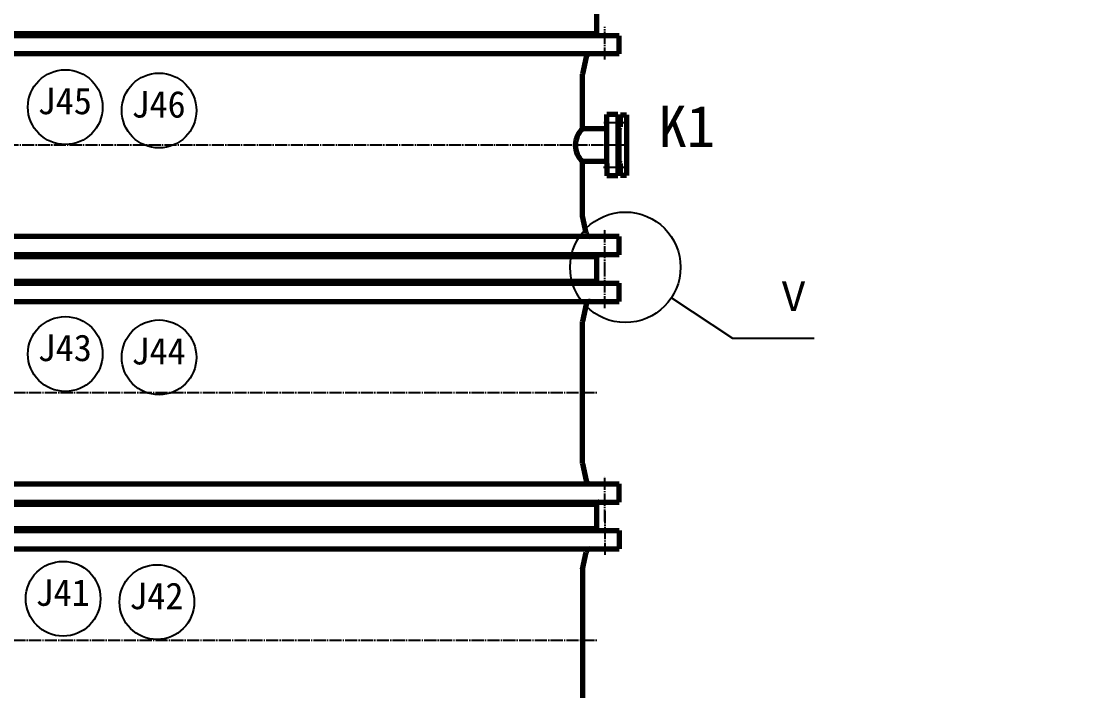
# Model space of a CAD drawing. Header units: millimetres. Extents: x -12040 to 11740, y -16820 to 16820.
# Drawn here: x -5005 to -2352, y 8543 to 10192 of the extents above; entities that cross this region are included whole.
import ezdxf

# ---------------------------------------------------------------- set-up
doc = ezdxf.new("R2010")
doc.units = ezdxf.units.MM
doc.linetypes.add('EB_DASHDOT', pattern=[39, 30, -3, 3, -3])
for name, color, linetype, lineweight in [('CAXA0', 7, 'Continuous', 70), ('CAXA1', 1, 'EB_DASHDOT', 25), ('CAXA3', 7, 'Continuous', 25), ('CAXA4', 3, 'Continuous', 25)]:
    doc.layers.add(name, color=color, linetype=linetype, lineweight=lineweight)
doc.styles.add('UserTxtStyle1', font='SIMFANG.TTF')
doc.styles.add('UserTxtStyle2', font='SIMFANG.TTF')
doc.styles.add('标准', font='SIMFANG.TTF')
doc.dimstyles.new('标准', dxfattribs={"dimscale": 20, "dimtxt": 3.5, "dimasz": 4, "dimexe": 2, "dimexo": 0, "dimtad": 1, "dimdsep": 46, "dimtxsty": '标准', "dimcen": 0, "dimdle": 6, "dimaunit": 1, "dimazin": 2, "dimtfac": 1, "dimtdec": 3, "dimtmove": 0, "dimatfit": 3, "dimfxl": 0, "dimtolj": 1, "dimtzin": 0, "dimarcsym": 0})

# ---------------------------------------------------------------- blocks, each defined once
blk = doc.blocks.new('CAXBLOCK63', base_point=(-5155.2, 8392.4))
at = {"layer": 'CAXA0'}
for p, q in [((-6725.2, 8942.4), (-3585.2, 8942.4)), ((-6730.2, 8937.4), (-3530.2, 8937.4)), ((-3530.2, 8937.4), (-3530.2, 8892.4)), ((-6708.4, 8892.4), (-3530.2, 8892.4)), ((-3620.2, 8842.4), (-3611.8, 8884.3)), ((-3620.2, 8842.4), (-3620.2, 8492.4))]:
    blk.add_line(p, q, dxfattribs=at)
for centre, radius, start, end in [((-3580.2, 8942.4), 5, 180, 270), ((-3602, 8882.4), 10, 90, 168.6901)]:
    blk.add_arc(centre, radius, start, end, dxfattribs=at)
at = {"layer": 'CAXA1'}
for p, q in [((-3565.2, 8985.1), (-3565.2, 8874.1)), ((-6780.2, 8667.4), (-3585.2, 8667.4))]:
    blk.add_line(p, q, dxfattribs=at)
blk = doc.blocks.new('CAXBLOCK78')
at = {"layer": 'CAXA0', "linetype": 'Continuous', "lineweight": 25}
for p, q in [((-3401.3, 9511.4), (-3250.3, 9411.6)), ((-3250.3, 9411.6), (-3049.3, 9411.6))]:
    blk.add_line(p, q, dxfattribs=at)
blk.add_circle((-3514.9, 9586.5), 136.2, dxfattribs=at)
at = {"layer": 'CAXA0', "linetype": 'Continuous', "lineweight": 25, "insert": (-3149.8, 9551.6), "char_height": 72.993, "attachment_point": 1, "style": 'UserTxtStyle2'}
blk.add_mtext('\\fFangSong_GB2312|b0|i0|p34;Ⅴ', dxfattribs=at)
blk = doc.blocks.new('*CAXBLOCK164165')
at = {"layer": 'CAXA4', "linetype": 'Continuous', "lineweight": 25}
for points in [[(-1836.3, 13212.4), (-1826.3, 13132.4), (-1846.3, 13132.4)], [(-1836.3, 7782.4), (-1826.3, 7862.4), (-1846.3, 7862.4)]]:
    blk.add_hatch(color=0, dxfattribs=at).paths.add_polyline_path(points, flags=0)
at = {"layer": 'CAXA4', "color": 0, "linetype": 'Continuous', "lineweight": 25}
for p, q in [((-3585.2, 13212.4), (-1796.3, 13212.4)), ((-1836.3, 7782.4), (-1836.3, 13212.4)), ((-3585.2, 7782.4), (-1796.3, 7782.4))]:
    blk.add_line(p, q, dxfattribs=at)
at = {"layer": 'CAXA4', "color": 0, "linetype": 'Continuous', "lineweight": 25, "insert": (-1976.3, 10066.5), "char_height": 72.993, "attachment_point": 1, "rotation": 90, "style": 'UserTxtStyle2'}
blk.add_mtext('\\fFangSong_GB2312|b0|i0|p34;9X550+8X60=(5430)', dxfattribs=at)
blk = doc.blocks.new('*CAXBLOCK265266')
at = {"layer": 'CAXA4', "linetype": 'Continuous', "lineweight": 25}
for points in [[(-693.2, 15782.4), (-703.2, 15702.4), (-683.2, 15702.4)], [(-693.2, -14137.6), (-703.2, -14057.6), (-683.2, -14057.6)]]:
    blk.add_hatch(color=0, dxfattribs=at).paths.add_polyline_path(points, flags=0)
at = {"layer": 'CAXA4', "color": 0, "linetype": 'Continuous', "lineweight": 25}
for p, q in [((-4539.2, 15782.4), (-653.2, 15782.4)), ((-693.2, 15782.4), (-693.2, -14137.6)), ((-3425.2, -14137.6), (-653.2, -14137.6))]:
    blk.add_line(p, q, dxfattribs=at)
at = {"layer": 'CAXA4', "color": 0, "linetype": 'Continuous', "lineweight": 25, "insert": (-833.2, 695.9), "char_height": 72.993, "attachment_point": 1, "rotation": 90, "style": 'UserTxtStyle2'}
blk.add_mtext('\\fFangSong_GB2312|b0|i0|p34;29920', dxfattribs=at)
blk = doc.blocks.new('CAXBLOCK297', base_point=(-3530.2, 9887.4))
at = {"layer": 'CAXA0'}
for p, q in [((-3527.2, 9962.4), (-3512.2, 9962.4)), ((-3527.2, 9932.4), (-3527.2, 9962.4)), ((-3512.2, 9962.4), (-3512.2, 9812.4)), ((-3530.2, 9929.4), (-3526.7, 9932.9)), ((-3530.2, 9845.4), (-3530.2, 9929.4)), ((-3530.2, 9845.4), (-3527.2, 9842.4)), ((-3527.2, 9812.4), (-3527.2, 9842.4)), ((-3512.2, 9812.4), (-3527.2, 9812.4))]:
    blk.add_line(p, q, dxfattribs=at)
at = {"layer": 'CAXA0', "linetype": 'EB_DASHDOT', "lineweight": 25}
for p, q in [((-3512.2, 9942.4), (-3527.2, 9942.4)), ((-3512.2, 9832.4), (-3527.2, 9832.4))]:
    blk.add_line(p, q, dxfattribs=at)
at = {"layer": 'CAXA1', "linetype": 'EB_DASHDOT', "lineweight": 25}
blk.add_line((-3512.2, 9887.4), (-3530.2, 9887.4), dxfattribs=at)

msp = doc.modelspace()

# ---------------------------------------------------------------- linework, layer by layer
at = {"layer": 'CAXA0'}
for p, q in [((-3585.221, 10162.368), (-3585.221, 10222.368)), ((-3585.221, 10162.368), (-6725.221, 10162.368)), ((-3580.221, 10157.368), (-6780.221, 10157.368)), ((-3530.221, 10157.368), (-3580.221, 10157.368)), ((-3530.221, 10112.368), (-3530.221, 10157.368)), ((-3603.721, 10112.368), (-6780.221, 10112.368)), ((-3530.221, 10112.368), (-3602.023, 10112.368)), ((-3611.829, 10104.329), (-3620.221, 10062.368)), ((-3620.221, 9927.568), (-3620.221, 10062.368)), ((-3533.778, 9962.743), (-3560.913, 9962.743)), ((-3560.913, 9841.641), (-3560.913, 9962.743)), ((-3533.778, 9962.743), (-3533.778, 9841.641)), ((-3565.938, 9927.568), (-3620.221, 9927.568)), ((-3530.763, 9929.578), (-3533.778, 9932.593)), ((-3530.763, 9929.578), (-3530.763, 9845.158)), ((-3565.938, 9847.168), (-3620.221, 9847.168)), ((-3620.221, 9712.368), (-3620.221, 9847.168)), ((-3560.913, 9842.143), (-3560.913, 9811.993)), ((-3530.763, 9845.158), (-3533.778, 9842.143)), ((-3533.778, 9842.143), (-3533.778, 9811.993)), ((-3533.778, 9811.993), (-3560.913, 9811.993)), ((-3611.829, 9670.407), (-3620.221, 9712.368)), ((-3602.023, 9662.368), (-6780.221, 9662.368)), ((-3530.221, 9662.368), (-3602.023, 9662.368)), ((-3530.221, 9617.368), (-3530.221, 9662.368)), ((-3580.221, 9617.368), (-6780.221, 9617.368)), ((-3585.221, 9612.368), (-6725.221, 9612.368)), ((-3585.221, 9552.368), (-3585.221, 9612.368)), ((-3530.221, 9617.368), (-3580.221, 9617.368)), ((-6725.221, 9552.368), (-3585.221, 9552.368)), ((-6730.221, 9547.368), (-3530.221, 9547.368)), ((-3530.221, 9502.368), (-3530.221, 9547.368)), ((-6706.721, 9502.368), (-3530.221, 9502.368)), ((-3611.829, 9494.329), (-3620.221, 9452.368)), ((-3620.221, 9102.368), (-3620.221, 9452.368)), ((-3620.221, 9102.368), (-3611.829, 9060.407)), ((-6708.419, 9052.368), (-3530.221, 9052.368)), ((-3530.221, 9007.368), (-3530.221, 9052.368)), ((-6730.221, 9007.368), (-3530.221, 9007.368)), ((-6725.221, 9002.368), (-3585.221, 9002.368)), ((-3585.221, 8942.368), (-3585.221, 9002.368))]:
    msp.add_line(p, q, dxfattribs=at)
for centre, radius, start, end in [((-3580.221, 10162.368), 5, 180, 270), ((-3602.023, 10102.368), 10, 90, 168.690068), ((-3585.134, 9887.368), 53.358, 131.114292, 228.885708), ((-3565.938, 9932.593), 5.025, 270, 360), ((-3565.938, 9842.143), 5.025, 0, 90), ((-3602.023, 9672.368), 10, 191.309932, 270), ((-3580.221, 9612.368), 5, 90, 180), ((-3580.221, 9552.368), 5, 180, 270), ((-3602.023, 9492.368), 10, 90, 168.690068), ((-3602.023, 9062.368), 10, 191.309932, 270), ((-3580.221, 9002.368), 5, 90, 180)]:
    msp.add_arc(centre, radius, start, end, dxfattribs=at)
at = {"layer": 'CAXA1'}
for p, q in [((-3565.221, 10098.607), (-3565.221, 10179.21)), ((-3526.892, 9942.643), (-3567.794, 9942.643)), ((-3530.221, 9887.368), (-6725.221, 9887.368)), ((-3527.635, 9832.093), (-3569.173, 9832.093)), ((-3565.221, 9569.595), (-3565.221, 9680.651)), ((-3565.221, 9485.288), (-3565.221, 9574.189)), ((-6780.221, 9277.368), (-3585.221, 9277.368)), ((-3565.221, 8959.595), (-3565.221, 9070.651))]:
    msp.add_line(p, q, dxfattribs=at)
at = {"layer": 'CAXA3', "linetype": 'Continuous', "lineweight": 25}
for centre in [(-4896.74, 9981.255), (-4665.367, 9972.985), (-4896.74, 9372.56), (-4665.367, 9364.29), (-4902.029, 8769.159), (-4670.656, 8760.889)]:
    msp.add_circle(centre, 92.17, dxfattribs=at)

# ---------------------------------------------------------------- block references
at = {"layer": 'CAXA0'}
for name, p in [('CAXBLOCK297', (-3530.221, 9887.368)), ('CAXBLOCK78', (0, 0)), ('CAXBLOCK63', (-5155.221, 8392.368))]:
    msp.add_blockref(name, p, dxfattribs=at)

# ---------------------------------------------------------------- texts
at = {"layer": 'CAXA4', "linetype": 'Continuous', "lineweight": 25, "attachment_point": 1, "style": 'UserTxtStyle1'}
for s, insert, char_height in [('\\fFangSong_GB2312|b0|i0|p34;J45', (-4965.099, 10029.433), 65.69343), ('\\fFangSong_GB2312|b0|i0|p34;J46', (-4733.726, 10021.163), 65.69343), ('\\fFangSong_GB2312|b0|i0|p34;K1', (-3432.961, 9985.184), 102.18978), ('\\fFangSong_GB2312|b0|i0|p34;J43', (-4965.099, 9420.739), 65.69343), ('\\fFangSong_GB2312|b0|i0|p34;J44', (-4733.726, 9412.468), 65.69343), ('\\fFangSong_GB2312|b0|i0|p34;J41', (-4970.387, 8817.337), 65.69343), ('\\fFangSong_GB2312|b0|i0|p34;J42', (-4739.014, 8809.067), 65.69343)]:
    msp.add_mtext(s, dxfattribs=dict(at, insert=insert, char_height=char_height))

# ---------------------------------------------------------------- dimensions: what is measured, and where the dimension line sits
at = {"layer": 'CAXA4', "linetype": 'Continuous', "lineweight": 25}
dim = msp.add_linear_dim(base=(-693.151, 883.856), p1=(-4539.221, 15782.368), p2=(-3425.221, -14137.632), angle=270, text='\\fFangSong_GB2312;29920', dimstyle='标准', dxfattribs=at)
dim.commit()
dim.dimension.update_dxf_attribs({"geometry": '*CAXBLOCK265266', "text_midpoint": (-783.151, 822.368)})
at = {"layer": 'CAXA4'}
dim = msp.add_linear_dim(base=(-1836.294, 10946.741), p1=(-3585.221, 7782.368), p2=(-3585.221, 13212.368), angle=90, text='\\fFangSong_GB2312;9X550+8X60=(5430)', dimstyle='标准', dxfattribs=at)
dim.commit()
dim.dimension.update_dxf_attribs({"geometry": '*CAXBLOCK164165', "text_midpoint": (-1926.294, 10497.368)})

doc.saveas('drawing.dxf')
